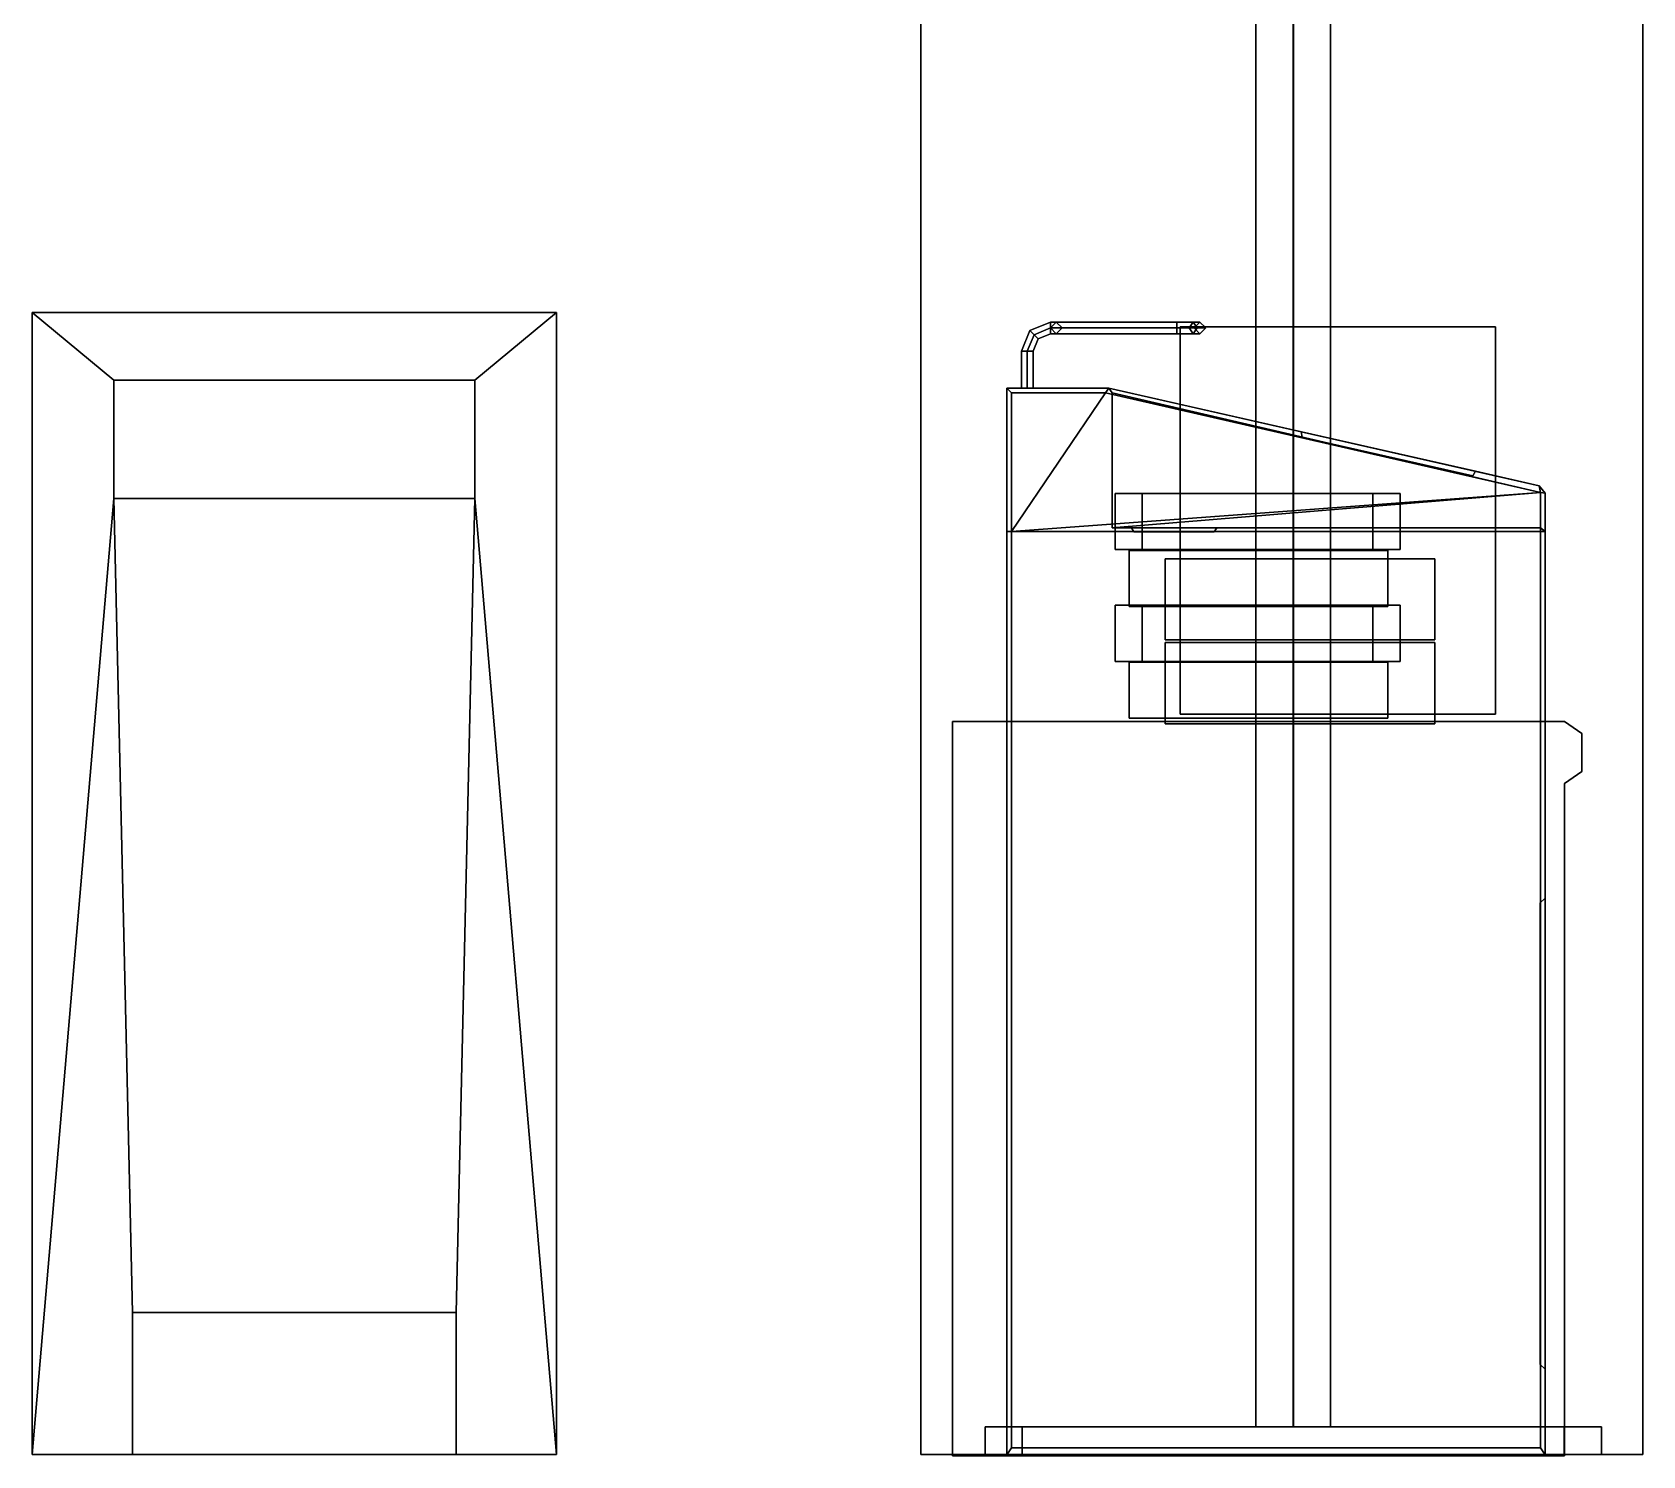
# Model space of a CAD drawing. Extents: x -252 to 252, y 0 to 101.
# Drawn here: x 14.34 to 60.73, y -0.03 to 40.95 of the extents above; entities that cross this region are included whole.
import ezdxf

# ---------------------------------------------------------------- set-up
doc = ezdxf.new("R2010")
doc.units = 0

msp = doc.modelspace()

# ---------------------------------------------------------------- linework, layer by layer
for points in [[(50.65831, 78.402542, 208.021149), (51.738281, 78.402542, 208.021149), (51.738281, 0.795374, 208.021149), (50.65831, 0.795374, 208.021149)], [(51.738281, 78.402542, 206.941193), (50.65831, 78.402542, 206.941193), (50.65831, 0.795374, 206.941193), (51.738281, 0.795374, 206.941193)], [(50.65831, 78.402542, 206.941193), (50.65831, 78.402542, 208.021149), (50.65831, 0.795374, 208.021149), (50.65831, 0.795374, 206.941193)], [(51.738281, 78.402542, 208.021149), (51.738281, 78.402542, 206.941193), (51.738281, 0.795374, 206.941193), (51.738281, 0.795374, 208.021149)], [(49.590408, 65.250275, -172.409256), (50.67038, 65.250275, -172.409256), (50.67038, 0.795374, -172.409256), (49.590408, 0.795374, -172.409256)], [(50.67038, 65.250275, -173.489212), (49.590408, 65.250275, -173.489212), (49.590408, 0.795374, -173.489212), (50.67038, 0.795374, -173.489212)], [(49.590408, 65.250275, -173.489212), (49.590408, 65.250275, -172.409256), (49.590408, 0.795374, -172.409256), (49.590408, 0.795374, -173.489212)], [(50.67038, 65.250275, -172.409256), (50.67038, 65.250275, -173.489212), (50.67038, 0.795374, -173.489212), (50.67038, 0.795374, -172.409256)], [(39.935455, -0.000244, 87.626999), (39.935455, 41.783989, 87.626999), (39.935547, 43.531914, 89.288101), (39.935547, -0.000244, 89.288101)], [(39.935486, -0.000244, -157.675064), (39.935486, 43.531914, -157.675186), (39.935455, 41.783989, -156.014099), (39.935486, -0.000244, -156.014099)], [(39.935455, -0.000244, -88.596237), (39.935455, 41.783989, -88.596237), (39.935547, 43.531914, -86.935135), (39.935547, -0.000244, -86.935135)], [(39.935486, -0.000244, 18.548164), (39.935486, 43.531914, 18.548042), (39.935455, 41.783989, 20.209137), (39.935486, -0.000244, 20.209129)], [(60.732971, -0.000244, 18.54818), (60.732971, 43.531914, 18.548058), (39.935486, 43.531914, 18.548042), (39.935486, -0.000244, 18.548164)], [(60.732971, -0.000244, -157.675049), (60.732971, 43.531914, -157.675171), (39.935486, 43.531914, -157.675186), (39.935486, -0.000244, -157.675064)], [(39.935547, 43.531914, 89.288101), (60.732941, 43.531914, 89.288101), (60.732941, -0.000244, 89.288101), (39.935547, -0.000244, 89.288101)], [(39.935547, 43.531914, -86.935135), (60.732941, 43.531914, -86.935135), (60.732941, -0.000244, -86.935135), (39.935547, -0.000244, -86.935135)], [(60.732941, 43.531914, 89.288101), (60.733002, 41.783989, 87.626999), (60.733002, -0.000244, 87.626999), (60.732941, -0.000244, 89.288101)], [(60.732941, 43.531914, -86.935135), (60.733002, 41.783989, -88.596237), (60.733002, -0.000244, -88.596237), (60.732941, -0.000244, -86.935135)], [(60.732971, -0.000244, 20.209129), (60.732971, 41.783989, 20.209129), (60.732971, 43.531914, 18.548058), (60.732971, -0.000244, 18.54818)], [(60.732971, -0.000244, -156.014099), (60.732971, 41.783989, -156.014099), (60.732971, 43.531914, -157.675171), (60.732971, -0.000244, -157.675049)], [(60.732971, 41.783989, 20.209129), (60.732971, -0.000244, 20.209129), (39.935486, -0.000244, 20.209129), (39.935455, 41.783989, 20.209137)], [(60.732971, 41.783989, -156.014099), (60.732971, -0.000244, -156.014099), (39.935486, -0.000244, -156.014099), (39.935455, 41.783989, -156.014099)], [(39.935455, -0.000244, 87.626999), (60.733002, -0.000244, 87.626999), (60.733002, 41.783989, 87.626999), (39.935455, 41.783989, 87.626999)], [(39.935455, -0.000244, -88.596237), (60.733002, -0.000244, -88.596237), (60.733002, 41.783989, -88.596237), (39.935455, 41.783989, -88.596237)], [(14.344069, 0, 199.971619), (14.344191, 32.884449, 199.971619), (14.344191, 32.884453, 215.073761), (14.344069, 0, 215.073883)], [(14.344069, 0, 215.073883), (14.344191, 32.884453, 215.073761), (29.446363, 32.884449, 215.073761), (29.446363, 0, 215.073914)], [(16.699537, 30.936281, 199.971588), (14.344191, 32.884449, 199.971619), (14.344069, 0, 199.971619), (16.699537, 27.530357, 199.971588)], [(14.344191, 32.884453, 215.073761), (14.344191, 32.884449, 199.971619), (29.446241, 32.884453, 199.971619), (29.446363, 32.884449, 215.073761)], [(27.090895, 30.936281, 199.971588), (29.446241, 32.884453, 199.971619), (14.344191, 32.884449, 199.971619), (16.699537, 30.936281, 199.971588)], [(27.090895, 30.936281, 199.971588), (27.090895, 27.530357, 199.971588), (29.446363, 0, 199.971619), (29.446241, 32.884453, 199.971619)], [(29.446363, 0, 215.073914), (29.446363, 32.884449, 215.073761), (29.446241, 32.884453, 199.971619), (29.446363, 0, 199.971619)], [(43.081619, 32.359959, -12.283676), (43.670776, 32.603992, -12.283699), (43.670776, 32.436409, -12.116104), (43.200119, 32.241459, -12.116104)], [(43.200119, 32.241459, -12.451271), (43.670776, 32.436409, -12.451271), (43.670776, 32.603992, -12.283699), (43.081619, 32.359959, -12.283676)], [(43.200119, 32.241459, 5.073929), (43.670776, 32.436409, 5.073906), (43.670792, 32.603992, 5.241501), (43.081619, 32.359959, 5.241501)], [(43.081619, 32.359959, 5.241501), (43.670792, 32.603992, 5.241501), (43.670776, 32.436409, 5.409073), (43.200104, 32.241459, 5.409096)], [(47.313004, 32.603992, -12.283691), (43.670776, 32.603992, -12.283699), (43.670776, 32.436409, -12.451271), (47.313004, 32.436409, -12.451271)], [(47.313004, 32.436409, -12.116104), (43.670776, 32.436409, -12.116104), (43.670776, 32.603992, -12.283699), (47.313004, 32.603992, -12.283691)], [(47.313004, 32.436409, 5.409096), (43.670776, 32.436409, 5.409073), (43.670792, 32.603992, 5.241501), (47.313004, 32.603992, 5.241501)], [(47.313004, 32.603992, 5.241501), (43.670792, 32.603992, 5.241501), (43.670776, 32.436409, 5.073906), (47.313004, 32.436409, 5.073914)], [(43.670776, 32.436409, -12.116104), (43.838348, 32.603992, -12.283691), (43.838348, 32.603992, 5.241486), (43.670776, 32.436409, 5.073906)], [(47.811035, 32.436409, 0.924103), (47.978607, 32.603992, 1.091675), (43.838348, 32.603992, 1.091667), (44.005936, 32.436409, 0.924103)], [(47.978607, 32.603992, 1.091675), (47.81102, 32.436409, 1.25927), (44.005936, 32.436409, 1.259262), (43.838348, 32.603992, 1.091667)], [(47.81102, 32.436409, 3.25206), (47.978622, 32.603992, 3.41964), (43.838348, 32.603992, 3.419624), (44.005936, 32.436409, 3.252052)], [(47.811035, 32.436409, -6.059761), (47.978607, 32.603992, -5.892166), (43.838348, 32.603992, -5.892181), (44.005936, 32.436409, -6.059761)], [(47.978607, 32.603992, -5.892166), (47.81102, 32.436409, -5.724594), (44.005936, 32.436409, -5.724602), (43.838348, 32.603992, -5.892181)], [(47.978622, 32.603992, 3.41964), (47.81102, 32.436409, 3.587227), (44.005936, 32.436409, 3.587219), (43.838348, 32.603992, 3.419624)], [(47.811035, 32.436409, -1.403854), (47.978607, 32.603992, -1.236275), (43.838348, 32.603992, -1.236282), (44.005936, 32.436409, -1.403854)], [(47.978607, 32.603992, -1.236275), (47.81102, 32.436409, -1.068687), (44.005936, 32.436409, -1.068695), (43.838348, 32.603992, -1.236282)], [(47.81102, 32.436409, -10.715668), (47.978607, 32.603992, -10.548088), (43.838348, 32.603992, -10.548096), (44.005936, 32.436409, -10.715675)], [(47.978607, 32.603992, -10.548088), (47.811035, 32.436409, -10.380508), (44.005936, 32.436409, -10.380508), (43.838348, 32.603992, -10.548096)], [(47.81102, 32.436409, -8.387711), (47.978622, 32.603992, -8.220123), (43.838348, 32.603992, -8.220139), (44.005936, 32.436409, -8.387718)], [(47.978622, 32.603992, -8.220123), (47.81102, 32.436409, -8.052551), (44.005936, 32.436409, -8.052551), (43.838348, 32.603992, -8.220139)], [(43.838348, 32.603992, -12.283691), (44.005936, 32.436409, -12.116104), (44.005936, 32.436409, 5.073914), (43.838348, 32.603992, 5.241486)], [(47.81102, 32.436409, -3.725273), (47.978622, 32.603992, -3.557693), (43.838364, 32.603992, -3.557716), (44.005936, 32.436409, -3.725288)], [(47.978622, 32.603992, -3.557693), (47.81102, 32.436409, -3.390121), (44.005936, 32.436409, -3.390129), (43.838364, 32.603992, -3.557716)], [(47.313004, 32.603992, 5.241501), (47.783676, 32.603992, 5.046539), (47.902161, 32.436409, 5.165054), (47.313004, 32.436409, 5.409096)], [(47.313004, 32.436409, 5.073914), (47.665161, 32.436409, 4.928032), (47.783676, 32.603992, 5.046539), (47.313004, 32.603992, 5.241501)], [(47.313004, 32.603992, -12.283691), (47.783661, 32.603992, -12.088753), (47.665176, 32.436409, -11.970245), (47.313004, 32.436409, -12.116104)], [(47.313004, 32.436409, -12.451271), (47.902145, 32.436409, -12.207214), (47.783661, 32.603992, -12.088753), (47.313004, 32.603992, -12.283691)], [(47.665161, 32.436409, 4.928032), (47.81102, 32.436409, 4.575905), (47.978622, 32.603992, 4.575905), (47.783676, 32.603992, 5.046539)], [(47.783661, 32.603992, -12.088753), (47.978607, 32.603992, -11.61808), (47.81102, 32.436409, -11.618073), (47.665176, 32.436409, -11.970245)], [(47.902145, 32.436409, -12.207214), (48.146194, 32.436409, -11.61808), (47.978607, 32.603992, -11.61808), (47.783661, 32.603992, -12.088753)], [(47.783676, 32.603992, 5.046539), (47.978622, 32.603992, 4.575905), (48.14621, 32.436409, 4.57589), (47.902161, 32.436409, 5.165054)], [(47.81102, 32.436409, 3.85965), (47.978607, 32.603992, 3.85965), (47.978622, 32.603992, 4.575905), (47.81102, 32.436409, 4.575905)], [(47.81102, 32.436409, -11.618073), (47.978607, 32.603992, -11.61808), (47.978607, 32.603992, 3.85965), (47.81102, 32.436409, 3.85965)], [(47.978607, 32.603992, 3.85965), (48.146194, 32.436409, 3.859627), (48.14621, 32.436409, 4.57589), (47.978622, 32.603992, 4.575905)], [(47.978607, 32.603992, -11.61808), (48.146194, 32.436409, -11.61808), (48.146194, 32.436409, 3.859627), (47.978607, 32.603992, 3.85965)], [(42.83757, 31.770805, -12.283676), (43.081619, 32.359959, -12.283676), (43.200119, 32.241459, -12.116104), (43.005173, 31.770805, -12.116104)], [(43.005173, 31.770805, -12.451271), (43.200119, 32.241459, -12.451271), (43.081619, 32.359959, -12.283676), (42.83757, 31.770805, -12.283676)], [(43.005173, 31.770805, 5.073929), (43.200119, 32.241459, 5.073929), (43.081619, 32.359959, 5.241501), (42.837585, 31.770805, 5.241501)], [(42.837585, 31.770805, 5.241501), (43.081619, 32.359959, 5.241501), (43.200104, 32.241459, 5.409096), (43.005173, 31.770805, 5.409096)], [(43.005173, 31.770805, -12.116104), (43.200119, 32.241459, -12.116104), (43.318604, 32.122963, -12.283676), (43.172745, 31.770805, -12.283691)], [(43.172745, 31.770805, -12.283691), (43.318604, 32.122963, -12.283676), (43.200119, 32.241459, -12.451271), (43.005173, 31.770805, -12.451271)], [(43.172745, 31.770805, 5.241501), (43.318619, 32.122963, 5.241501), (43.200119, 32.241459, 5.073929), (43.005173, 31.770805, 5.073929)], [(43.005173, 31.770805, 5.409096), (43.200104, 32.241459, 5.409096), (43.318619, 32.122963, 5.241501), (43.172745, 31.770805, 5.241501)], [(43.200104, 32.241459, 5.409096), (43.670776, 32.436409, 5.409073), (43.670792, 32.268829, 5.241501), (43.318619, 32.122963, 5.241501)], [(43.200119, 32.241459, -12.116104), (43.670776, 32.436409, -12.116104), (43.670776, 32.268829, -12.283699), (43.318604, 32.122963, -12.283676)], [(43.318604, 32.122963, -12.283676), (43.670776, 32.268829, -12.283699), (43.670776, 32.436409, -12.451271), (43.200119, 32.241459, -12.451271)], [(43.318619, 32.122963, 5.241501), (43.670792, 32.268829, 5.241501), (43.670776, 32.436409, 5.073906), (43.200119, 32.241459, 5.073929)], [(47.313004, 32.436409, -12.451271), (43.670776, 32.436409, -12.451271), (43.670776, 32.268829, -12.283699), (47.313004, 32.268829, -12.283691)], [(47.313004, 32.268829, 5.241501), (43.670792, 32.268829, 5.241501), (43.670776, 32.436409, 5.409073), (47.313004, 32.436409, 5.409096)], [(47.313004, 32.436409, 5.073914), (43.670776, 32.436409, 5.073906), (43.670792, 32.268829, 5.241501), (47.313004, 32.268829, 5.241501)], [(43.838348, 32.268829, -12.283691), (43.670776, 32.436409, -12.116104), (43.670776, 32.436409, 5.073906), (43.838348, 32.268829, 5.241486)], [(47.313004, 32.268829, -12.283691), (43.670776, 32.268829, -12.283699), (43.670776, 32.436409, -12.116104), (47.313004, 32.436409, -12.116104)], [(47.978607, 32.268829, 1.091675), (47.811035, 32.436409, 0.924103), (44.005936, 32.436409, 0.924103), (43.838348, 32.268829, 1.091667)], [(47.81102, 32.436409, 1.25927), (47.978607, 32.268829, 1.091675), (43.838348, 32.268829, 1.091667), (44.005936, 32.436409, 1.259262)], [(47.978622, 32.268829, 3.41964), (47.81102, 32.436409, 3.25206), (44.005936, 32.436409, 3.252052), (43.838348, 32.268829, 3.419624)], [(47.978607, 32.268829, -5.892166), (47.811035, 32.436409, -6.059761), (44.005936, 32.436409, -6.059761), (43.838348, 32.268829, -5.892181)], [(47.81102, 32.436409, -5.724594), (47.978607, 32.268829, -5.892166), (43.838348, 32.268829, -5.892181), (44.005936, 32.436409, -5.724602)], [(47.81102, 32.436409, 3.587227), (47.978622, 32.268829, 3.41964), (43.838348, 32.268829, 3.419624), (44.005936, 32.436409, 3.587219)], [(47.978607, 32.268829, -1.236275), (47.811035, 32.436409, -1.403854), (44.005936, 32.436409, -1.403854), (43.838348, 32.268829, -1.236282)], [(47.81102, 32.436409, -1.068687), (47.978607, 32.268829, -1.236275), (43.838348, 32.268829, -1.236282), (44.005936, 32.436409, -1.068695)], [(47.978607, 32.268829, -10.548088), (47.81102, 32.436409, -10.715668), (44.005936, 32.436409, -10.715675), (43.838348, 32.268829, -10.548096)], [(47.811035, 32.436409, -10.380508), (47.978607, 32.268829, -10.548088), (43.838348, 32.268829, -10.548096), (44.005936, 32.436409, -10.380508)], [(47.978622, 32.268829, -8.220123), (47.81102, 32.436409, -8.387711), (44.005936, 32.436409, -8.387718), (43.838348, 32.268829, -8.220139)], [(47.81102, 32.436409, -8.052551), (47.978622, 32.268829, -8.220123), (43.838348, 32.268829, -8.220139), (44.005936, 32.436409, -8.052551)], [(44.005936, 32.436409, -12.116104), (43.838348, 32.268829, -12.283691), (43.838348, 32.268829, 5.241486), (44.005936, 32.436409, 5.073914)], [(47.978622, 32.268829, -3.557693), (47.81102, 32.436409, -3.725273), (44.005936, 32.436409, -3.725288), (43.838364, 32.268829, -3.557716)], [(47.81102, 32.436409, -3.390121), (47.978622, 32.268829, -3.557693), (43.838364, 32.268829, -3.557716), (44.005936, 32.436409, -3.390129)], [(47.313004, 32.268829, 5.241501), (47.783676, 32.268829, 5.046539), (47.665161, 32.436409, 4.928032), (47.313004, 32.436409, 5.073914)], [(47.313004, 32.436409, 5.409096), (47.902161, 32.436409, 5.165054), (47.783676, 32.268829, 5.046539), (47.313004, 32.268829, 5.241501)], [(47.313004, 32.268829, -12.283691), (47.783661, 32.268829, -12.088753), (47.902145, 32.436409, -12.207214), (47.313004, 32.436409, -12.451271)], [(47.313004, 32.436409, -12.116104), (47.665176, 32.436409, -11.970245), (47.783661, 32.268829, -12.088753), (47.313004, 32.268829, -12.283691)], [(47.407471, 32.4687, -102.11232), (47.407471, 32.4687, -97.129242), (47.407471, 21.31286, -97.129242), (47.407471, 21.31286, -102.11232)], [(47.407471, 32.4687, -102.11232), (47.407471, 21.31286, -102.11232), (56.488251, 21.31286, -102.11232), (56.488251, 32.4687, -102.11232)], [(47.407471, 21.31286, -97.129242), (47.407471, 32.4687, -97.129242), (56.488251, 32.4687, -97.129242), (56.488251, 21.31286, -97.129242)], [(47.407471, 32.4687, -97.129242), (47.407471, 32.4687, -102.11232), (56.488251, 32.4687, -102.11232), (56.488251, 32.4687, -97.129242)], [(47.407471, 32.4687, -109.022385), (47.407471, 32.4687, -104.039291), (47.407471, 21.31286, -104.039291), (47.407471, 21.31286, -109.022385)], [(47.407471, 32.4687, -109.022385), (47.407471, 21.31286, -109.022385), (56.488251, 21.31286, -109.022385), (56.488251, 32.4687, -109.022385)], [(47.407471, 21.31286, -104.039291), (47.407471, 32.4687, -104.039291), (56.488251, 32.4687, -104.039291), (56.488251, 21.31286, -104.039291)], [(47.407471, 32.4687, -104.039291), (47.407471, 32.4687, -109.022385), (56.488251, 32.4687, -109.022385), (56.488251, 32.4687, -104.039291)], [(47.407471, 32.4687, -115.023453), (47.407471, 32.4687, -110.040359), (47.407471, 21.31286, -110.040359), (47.407471, 21.31286, -115.023453)], [(47.407471, 32.4687, -115.023453), (47.407471, 21.31286, -115.023453), (56.488251, 21.31286, -115.023453), (56.488251, 32.4687, -115.023453)], [(47.407471, 21.31286, -110.040359), (47.407471, 32.4687, -110.040359), (56.488251, 32.4687, -110.040359), (56.488251, 21.31286, -110.040359)], [(47.407471, 32.4687, -110.040359), (47.407471, 32.4687, -115.023453), (56.488251, 32.4687, -115.023453), (56.488251, 32.4687, -110.040359)], [(47.783676, 32.268829, 5.046539), (47.978622, 32.268829, 4.575905), (47.81102, 32.436409, 4.575905), (47.665161, 32.436409, 4.928032)], [(47.665176, 32.436409, -11.970245), (47.81102, 32.436409, -11.618073), (47.978607, 32.268829, -11.61808), (47.783661, 32.268829, -12.088753)], [(47.783661, 32.268829, -12.088753), (47.978607, 32.268829, -11.61808), (48.146194, 32.436409, -11.61808), (47.902145, 32.436409, -12.207214)], [(47.902161, 32.436409, 5.165054), (48.14621, 32.436409, 4.57589), (47.978622, 32.268829, 4.575905), (47.783676, 32.268829, 5.046539)], [(47.978607, 32.268829, 3.85965), (47.81102, 32.436409, 3.85965), (47.81102, 32.436409, 4.575905), (47.978622, 32.268829, 4.575905)], [(47.978607, 32.268829, -11.61808), (47.81102, 32.436409, -11.618073), (47.81102, 32.436409, 3.85965), (47.978607, 32.268829, 3.85965)], [(48.146194, 32.436409, 3.859627), (47.978607, 32.268829, 3.85965), (47.978622, 32.268829, 4.575905), (48.14621, 32.436409, 4.57589)], [(48.146194, 32.436409, -11.61808), (47.978607, 32.268829, -11.61808), (47.978607, 32.268829, 3.85965), (48.146194, 32.436409, 3.859627)], [(56.488251, 32.4687, -97.129242), (56.488251, 32.4687, -102.11232), (56.488251, 21.31286, -102.11232), (56.488251, 21.31286, -97.129242)], [(56.488251, 32.4687, -104.039291), (56.488251, 32.4687, -109.022385), (56.488251, 21.31286, -109.022385), (56.488251, 21.31286, -104.039291)], [(56.488251, 32.4687, -110.040359), (56.488251, 32.4687, -115.023453), (56.488251, 21.31286, -115.023453), (56.488251, 21.31286, -110.040359)], [(43.005173, 31.770805, -12.451271), (42.83757, 31.770805, -12.283676), (42.83757, 30.703171, -12.283676), (43.005173, 30.703171, -12.451271)], [(42.83757, 31.770805, -12.283676), (43.005173, 31.770805, -12.116104), (43.005173, 30.703171, -12.116104), (42.83757, 30.703171, -12.283676)], [(43.005173, 30.703171, 5.409096), (42.837585, 30.703171, 5.241501), (42.837585, 31.770805, 5.241501), (43.005173, 31.770805, 5.409096)], [(42.837585, 30.703171, 5.241501), (43.005173, 30.703171, 5.073929), (43.005173, 31.770805, 5.073929), (42.837585, 31.770805, 5.241501)], [(43.172745, 31.770805, -12.283691), (43.005173, 31.770805, -12.451271), (43.005173, 30.703171, -12.451271), (43.172745, 30.703171, -12.283691)], [(43.005173, 31.770805, -12.116104), (43.172745, 31.770805, -12.283691), (43.172745, 30.703171, -12.283691), (43.005173, 30.703171, -12.116104)], [(43.172745, 30.703171, 5.241501), (43.005173, 30.703171, 5.409096), (43.005173, 31.770805, 5.409096), (43.172745, 31.770805, 5.241501)], [(43.005173, 30.703171, 5.073929), (43.172745, 30.703171, 5.241501), (43.172745, 31.770805, 5.241501), (43.005173, 31.770805, 5.073929)], [(16.699537, 30.936281, 200.397247), (16.699537, 27.530357, 200.397247), (27.090895, 27.530357, 200.397247), (27.090895, 30.936281, 200.397247)], [(16.699537, 30.936281, 200.397247), (16.699537, 30.936281, 199.971588), (16.699537, 27.530357, 199.971588), (16.699537, 27.530357, 200.397247)], [(27.090895, 30.936281, 200.397247), (27.090895, 30.936281, 199.971588), (16.699537, 30.936281, 199.971588), (16.699537, 30.936281, 200.397247)], [(27.090895, 27.530357, 200.397247), (27.090895, 27.530357, 199.971588), (27.090895, 30.936281, 199.971588), (27.090895, 30.936281, 200.397247)], [(42.411133, 30.703171, -12.738251), (42.411133, 30.703171, 5.609795), (42.411133, 26.576786, 5.609795), (42.411133, 26.576786, -12.738251)], [(45.357574, 30.703171, -12.738251), (42.411133, 30.703171, -12.738251), (42.54895, 30.566589, -12.876045), (45.257462, 30.566589, -12.876045)], [(42.411133, 30.703171, -12.738251), (42.411133, 26.576786, -12.738251), (42.54895, 26.576786, -12.876045), (42.54895, 30.566589, -12.876045)], [(42.54892, 30.566589, 5.747597), (42.54892, 26.576786, 5.747597), (42.411133, 26.576786, 5.609795), (42.411133, 30.703171, 5.609795)], [(45.257462, 30.566589, 5.747574), (42.54892, 30.566589, 5.747597), (42.411133, 30.703171, 5.609795), (45.357574, 30.703171, 5.60981)], [(45.357574, 30.703171, -8.220123), (42.411133, 30.703171, -12.738251), (45.357574, 30.703171, -12.738251)], [(42.411133, 30.703171, -12.738251), (45.357574, 30.703171, -8.220123), (45.357559, 30.703171, 1.091698), (42.411133, 30.703171, 5.609795)], [(42.411133, 30.703171, 5.609795), (45.357559, 30.703171, 1.091698), (45.357574, 30.703171, 5.60981)], [(57.751068, 27.891842, -12.738251), (45.357574, 30.703171, -12.738251), (45.257462, 30.566589, -12.876045), (57.78421, 27.695442, -12.876045)], [(57.78421, 27.695442, 5.747597), (45.257462, 30.566589, 5.747574), (45.357574, 30.703171, 5.60981), (57.751068, 27.891842, 5.609795)], [(45.357574, 30.703171, -8.220123), (45.449921, 30.566589, -8.082359), (45.449921, 30.566589, 0.953873), (45.357559, 30.703171, 1.091698)], [(45.357574, 30.703171, 5.60981), (45.357559, 30.703171, 1.091698), (57.751068, 27.891842, 1.091682), (57.751068, 27.891842, 5.609795)], [(45.449921, 30.566589, 0.953873), (57.78421, 27.695442, 0.95388), (57.751068, 27.891842, 1.091682), (45.357559, 30.703171, 1.091698)], [(45.357574, 30.703171, -8.220123), (57.751068, 27.891842, -8.220139), (57.784195, 27.695442, -8.082344), (45.449921, 30.566589, -8.082359)], [(50.905487, 29.444687, -9.200195), (55.911316, 28.30917, -9.200211), (57.751068, 27.891842, -8.220139), (45.357574, 30.703171, -8.220123)], [(50.905487, 29.444687, -11.758179), (50.905487, 29.444687, -9.200195), (45.357574, 30.703171, -8.220123), (45.357574, 30.703171, -12.738251)], [(55.911316, 28.30917, -11.758186), (50.905487, 29.444687, -11.758179), (45.357574, 30.703171, -12.738251), (57.751068, 27.891842, -12.738251)], [(57.78421, 27.695442, 5.747597), (42.54892, 26.576786, 5.747597), (45.257462, 30.566589, 5.747574)], [(42.54892, 30.566589, 5.747597), (45.257462, 30.566589, 5.747574), (42.54892, 26.576786, 5.747597)], [(42.54895, 26.576786, -12.876045), (45.257462, 30.566589, -12.876045), (42.54895, 30.566589, -12.876045)], [(45.257462, 30.566589, -12.876045), (42.54895, 26.576786, -12.876045), (57.78421, 27.695442, -12.876045)], [(45.449921, 30.566589, -8.082359), (57.784195, 27.695442, -8.082344), (45.449921, 26.68327, -8.082359)], [(45.449921, 30.566589, -8.082359), (45.449921, 26.68327, -8.082359), (45.449921, 26.68327, 0.953873), (45.449921, 30.566589, 0.953873)], [(57.78421, 27.695442, 0.95388), (45.449921, 30.566589, 0.953873), (45.449921, 26.68327, 0.953873), (57.78421, 26.68327, 0.95388)], [(55.835724, 28.175926, -11.713928), (50.916168, 29.291878, -11.713943), (50.905487, 29.444687, -11.758179), (55.911316, 28.30917, -11.758186)], [(50.916168, 29.291878, -11.713943), (50.916168, 29.291878, -9.244438), (50.905487, 29.444687, -9.200195), (50.905487, 29.444687, -11.758179)], [(50.916168, 29.291878, -9.244438), (55.835724, 28.175926, -9.244431), (55.911316, 28.30917, -9.200211), (50.905487, 29.444687, -9.200195)], [(55.835724, 28.175926, -9.244431), (50.916168, 29.291878, -9.244438), (50.916168, 29.291878, -11.713943), (55.835724, 28.175926, -11.713928)], [(55.835724, 28.175926, -9.244431), (55.835724, 28.175926, -11.713928), (55.911316, 28.30917, -11.758186), (55.911316, 28.30917, -9.200211)], [(55.911316, 28.30917, -9.200211), (55.911316, 28.30917, -11.758186), (57.751068, 27.891842, -12.738251), (57.751068, 27.891842, -8.220139)], [(57.784195, 27.695442, -8.082344), (57.751068, 27.891842, -8.220139), (57.921997, 27.675243, -8.220139)], [(57.751068, 27.891842, -8.220139), (57.751068, 27.891842, -12.738251), (57.921997, 27.675243, -12.738251), (57.921997, 27.675243, -8.220139)], [(57.921997, 27.675243, -12.738251), (57.751068, 27.891842, -12.738251), (57.78421, 27.695442, -12.876045)], [(57.78421, 27.695442, 5.747597), (57.751068, 27.891842, 5.609795), (57.921997, 27.675243, 5.609795)], [(57.921997, 27.675243, 1.091675), (57.921997, 27.675243, 5.609795), (57.751068, 27.891842, 5.609795), (57.751068, 27.891842, 1.091682)], [(57.921997, 27.675243, 1.091675), (57.751068, 27.891842, 1.091682), (57.78421, 27.695442, 0.95388)], [(17.232985, 0.000001, 199.971588), (17.232985, 4.087258, 199.971588), (16.699537, 27.530357, 199.971588), (14.344069, 0, 199.971619)], [(16.699537, 27.530357, 200.397247), (16.699537, 27.530357, 199.971588), (27.090895, 27.530357, 199.971588), (27.090895, 27.530357, 200.397247)], [(26.557447, 4.087258, 199.971588), (27.090895, 27.530357, 199.971588), (16.699537, 27.530357, 199.971588), (17.232985, 4.087258, 199.971588)], [(26.557447, 0.000001, 199.971588), (29.446363, 0, 199.971619), (27.090895, 27.530357, 199.971588), (26.557447, 4.087258, 199.971588)], [(42.54892, 26.576786, 5.747597), (57.78421, 27.695442, 5.747597), (57.78421, 26.576786, 5.747597)], [(57.78421, 26.576786, -12.876045), (57.78421, 27.695442, -12.876045), (42.54895, 26.576786, -12.876045)], [(57.784195, 26.68327, -8.082344), (45.449921, 26.68327, -8.082359), (57.784195, 27.695442, -8.082344)], [(46.315521, 27.670076, 35.100697), (46.315521, 26.056038, 35.100697), (45.533798, 26.056032, 25.465778), (45.533798, 27.670076, 25.465778)], [(53.740723, 27.670076, 34.498264), (46.315521, 27.670076, 35.100697), (45.533798, 27.670076, 25.465778), (52.959015, 27.670076, 24.863346)], [(52.959015, 27.670076, 24.863346), (45.533798, 27.670076, 25.465778), (45.533798, 26.056032, 25.465778), (52.959015, 26.056032, 24.863346)], [(46.315521, 27.670076, 35.100697), (53.740723, 27.670076, 34.498264), (53.740723, 26.056038, 34.498264), (46.315521, 26.056038, 35.100697)], [(53.740723, 26.056038, 34.498264), (53.740723, 27.670076, 34.498264), (52.959015, 27.670076, 24.863346), (52.959015, 26.056032, 24.863346)], [(57.784195, 26.68327, -8.082344), (57.784195, 27.695442, -8.082344), (57.921997, 27.675243, -8.220139), (57.921997, 26.576786, -8.220139)], [(57.921997, 26.576786, -12.738251), (57.921997, 27.675243, -12.738251), (57.78421, 27.695442, -12.876045), (57.78421, 26.576786, -12.876045)], [(57.78421, 26.576786, 5.747597), (57.78421, 27.695442, 5.747597), (57.921997, 27.675243, 5.609795), (57.921997, 26.576786, 5.609795)], [(57.921997, 26.576786, 1.091675), (57.921997, 27.675243, 1.091675), (57.78421, 27.695442, 0.95388), (57.78421, 26.68327, 0.95388)], [(57.921997, 26.576786, -12.738251), (57.921997, 26.576786, -8.220139), (57.921997, 27.675243, -8.220139), (57.921997, 27.675243, -12.738251)], [(57.921997, 27.675243, 5.609795), (57.921997, 27.675243, 1.091675), (57.921997, 26.576786, 1.091675), (57.921997, 26.576786, 5.609795)], [(42.411133, -0.004251, -12.738251), (42.411133, 26.576786, -12.738251), (42.411133, 26.576786, 5.609795), (42.411133, -0.004251, 5.609795)], [(42.54895, 0.193212, -12.876045), (42.54895, 26.576786, -12.876045), (42.411133, 26.576786, -12.738251), (42.411133, -0.004251, -12.738251)], [(42.411133, -0.004251, 5.609795), (42.411133, 26.576786, 5.609795), (42.54892, 26.576786, 5.747597), (42.54892, 0.193212, 5.747597)], [(42.54892, 26.576786, 5.747597), (57.78421, 26.576786, 5.747597), (57.78421, 0.193212, 5.747597), (42.54892, 0.193212, 5.747597)], [(42.54895, 0.193212, -12.876045), (57.78421, 0.193212, -12.876045), (57.78421, 26.576786, -12.876045), (42.54895, 26.576786, -12.876045)], [(46.002792, 26.68327, -7.78022), (46.002808, 26.68327, 0.551453), (45.449921, 26.68327, 0.953873), (45.449921, 26.68327, -8.082359)], [(48.461411, 26.68327, -7.780235), (46.002792, 26.68327, -7.78022), (45.449921, 26.68327, -8.082359), (57.784195, 26.68327, -8.082344)], [(46.002808, 26.68327, 0.551453), (48.461426, 26.68327, 0.55146), (57.78421, 26.68327, 0.95388), (45.449921, 26.68327, 0.953873)], [(46.075668, 26.569874, -7.700798), (46.075653, 26.569874, 0.478493), (46.002808, 26.68327, 0.551453), (46.002792, 26.68327, -7.78022)], [(48.388611, 26.569874, -7.700775), (46.075668, 26.569874, -7.700798), (46.002792, 26.68327, -7.78022), (48.461411, 26.68327, -7.780235)], [(46.075653, 26.569874, 0.478493), (48.388611, 26.569874, 0.478485), (48.461426, 26.68327, 0.55146), (46.002808, 26.68327, 0.551453)], [(46.075668, 26.569874, -7.700798), (48.388611, 26.569874, -7.700775), (48.388611, 26.569874, 0.478485), (46.075653, 26.569874, 0.478493)], [(48.388611, 26.569874, 0.478485), (48.388611, 26.569874, -7.700775), (48.461411, 26.68327, -7.780235), (48.461426, 26.68327, 0.55146)], [(48.461426, 26.68327, 0.55146), (48.461411, 26.68327, -7.780235), (57.784195, 26.68327, -8.082344), (57.78421, 26.68327, 0.95388)], [(57.78421, 26.68327, 0.95388), (57.784195, 26.68327, -8.082344), (57.921997, 26.576786, -8.220139), (57.921997, 26.576786, 1.091675)], [(57.921997, -0.004251, -12.738251), (57.921997, 26.576786, -12.738251), (57.78421, 26.576786, -12.876045), (57.78421, 0.193212, -12.876045)], [(57.78421, 0.193212, 5.747597), (57.78421, 26.576786, 5.747597), (57.921997, 26.576786, 5.609795), (57.921997, -0.004251, 5.609795)], [(57.921997, 26.576786, -8.220139), (57.921997, 26.576786, -12.738251), (57.921997, 16.015512, -10.410294)], [(57.921997, 26.576786, -12.738251), (57.921997, -0.004251, -12.738251), (57.921997, 2.460234, -10.410294), (57.921997, 16.015512, -10.410294)], [(57.921997, 26.576786, -8.220139), (57.921997, 16.015512, -10.410294), (57.921997, 16.015512, 3.28183), (57.921997, 26.576786, 1.091675)], [(57.921997, 16.015512, 3.28183), (57.921997, 2.460234, 3.28183), (57.921997, -0.004251, 5.609795), (57.921997, 26.576786, 5.609795)], [(57.921997, 16.015512, 3.28183), (57.921997, 26.576786, 5.609795), (57.921997, 26.576786, 1.091675)], [(53.385376, 26.032957, 25.148731), (45.935776, 26.032957, 25.148731), (45.935776, 24.418915, 25.148731), (53.385376, 24.418915, 25.148731)], [(45.935776, 26.032957, 34.815311), (53.385376, 26.032957, 34.815311), (53.385376, 24.418915, 34.815311), (45.935776, 24.418915, 34.815311)], [(45.935776, 26.032957, 34.815311), (45.935776, 24.418915, 34.815311), (45.935776, 24.418915, 25.148731), (45.935776, 26.032957, 25.148731)], [(53.385376, 26.032957, 34.815311), (45.935776, 26.032957, 34.815311), (45.935776, 26.032957, 25.148731), (53.385376, 26.032957, 25.148731)], [(53.385376, 24.418915, 34.815311), (53.385376, 26.032957, 34.815311), (53.385376, 26.032957, 25.148731), (53.385376, 24.418915, 25.148731)], [(54.746658, 25.793406, -141.783325), (54.746658, 23.453848, -141.783325), (46.97934, 23.453848, -141.783325), (46.97934, 25.793406, -141.783325)], [(54.746658, 23.453848, -147.769287), (54.746658, 25.793406, -147.769287), (46.97934, 25.793406, -147.769287), (46.97934, 23.453848, -147.769287)], [(54.746658, 25.793406, -147.769287), (54.746658, 25.793406, -141.783325), (46.97934, 25.793406, -141.783325), (46.97934, 25.793406, -147.769287)], [(46.97934, 25.793406, -147.769287), (46.97934, 25.793406, -141.783325), (46.97934, 23.453848, -141.783325), (46.97934, 23.453848, -147.769287)], [(54.746658, 25.793406, -141.783325), (54.746658, 25.793406, -147.769287), (54.746658, 23.453848, -147.769287), (54.746658, 23.453848, -141.783325)], [(46.315521, 24.451847, 35.100697), (46.315521, 22.837807, 35.100697), (45.533798, 22.837803, 25.465778), (45.533798, 24.451847, 25.465778)], [(53.740723, 24.451847, 34.498264), (46.315521, 24.451847, 35.100697), (45.533798, 24.451847, 25.465778), (52.959015, 24.451847, 24.863346)], [(52.959015, 24.451847, 24.863346), (45.533798, 24.451847, 25.465778), (45.533798, 22.837803, 25.465778), (52.959015, 22.837803, 24.863346)], [(46.315521, 24.451847, 35.100697), (53.740723, 24.451847, 34.498264), (53.740723, 22.837807, 34.498264), (46.315521, 22.837807, 35.100697)], [(53.740723, 22.837807, 34.498264), (53.740723, 24.451847, 34.498264), (52.959015, 24.451847, 24.863346), (52.959015, 22.837803, 24.863346)], [(54.746658, 23.379049, -141.783325), (54.746658, 21.039494, -141.783325), (46.97934, 21.039494, -141.783325), (46.97934, 23.379049, -141.783325)], [(54.746658, 21.039494, -147.769287), (54.746658, 23.379049, -147.769287), (46.97934, 23.379049, -147.769287), (46.97934, 21.039494, -147.769287)], [(54.746658, 23.379049, -147.769287), (54.746658, 23.379049, -141.783325), (46.97934, 23.379049, -141.783325), (46.97934, 23.379049, -147.769287)], [(46.97934, 23.379049, -147.769287), (46.97934, 23.379049, -141.783325), (46.97934, 21.039494, -141.783325), (46.97934, 21.039494, -147.769287)], [(54.746658, 23.379049, -141.783325), (54.746658, 23.379049, -147.769287), (54.746658, 21.039494, -147.769287), (54.746658, 21.039494, -141.783325)], [(53.385376, 22.814728, 25.148731), (45.935776, 22.814728, 25.148731), (45.935776, 21.200684, 25.148731), (53.385376, 21.200684, 25.148731)], [(45.935776, 22.814728, 34.815311), (53.385376, 22.814728, 34.815311), (53.385376, 21.200684, 34.815311), (45.935776, 21.200684, 34.815311)], [(45.935776, 22.814728, 34.815311), (45.935776, 21.200684, 34.815311), (45.935776, 21.200684, 25.148731), (45.935776, 22.814728, 25.148731)], [(53.385376, 22.814728, 34.815311), (45.935776, 22.814728, 34.815311), (45.935776, 22.814728, 25.148731), (53.385376, 22.814728, 25.148731)], [(53.385376, 21.200684, 34.815311), (53.385376, 22.814728, 34.815311), (53.385376, 22.814728, 25.148731), (53.385376, 21.200684, 25.148731)], [(40.846771, 21.105835, 20.209152), (58.47757, 21.105835, 20.209129), (58.47757, 21.105835, 87.626999), (40.84671, 21.105835, 87.626999)], [(40.846771, -0.033936, 20.209152), (40.846771, 21.105835, 20.209152), (40.84671, 21.105835, 87.626999), (40.846741, -0.033936, 87.626999)], [(40.846771, 21.105835, -156.014084), (58.47757, 21.105835, -156.014099), (58.47757, 21.105835, -88.596237), (40.84671, 21.105835, -88.596222)], [(40.846771, -0.033936, -156.014084), (40.846771, 21.105835, -156.014084), (40.84671, 21.105835, -88.596222), (40.846741, -0.033936, -88.596237)], [(58.47757, 21.105835, 20.209129), (58.980316, 20.758301, 20.209137), (58.980316, 20.758301, 87.626999), (58.47757, 21.105835, 87.626999)], [(58.47757, 21.105835, -156.014099), (58.980316, 20.758301, -156.014099), (58.980316, 20.758301, -88.596237), (58.47757, 21.105835, -88.596237)], [(58.980316, 19.664185, 87.626999), (58.980316, 20.758301, 87.626999), (58.980316, 20.758301, 20.209137), (58.980316, 19.664185, 20.209137)], [(58.980316, 19.664185, -88.596237), (58.980316, 20.758301, -88.596237), (58.980316, 20.758301, -156.014099), (58.980316, 19.664185, -156.014099)], [(58.980316, 19.664185, 20.209137), (58.47757, 19.31665, 20.209129), (58.47757, 19.31665, 87.626999), (58.980316, 19.664185, 87.626999)], [(58.980316, 19.664185, -156.014099), (58.47757, 19.31665, -156.014099), (58.47757, 19.31665, -88.596237), (58.980316, 19.664185, -88.596237)], [(58.47757, 19.31665, 20.209129), (58.47757, -0.033936, 20.209129), (58.47757, -0.033936, 87.626999), (58.47757, 19.31665, 87.626999)], [(58.47757, 19.31665, -156.014099), (58.47757, -0.033936, -156.014099), (58.47757, -0.033936, -88.596237), (58.47757, 19.31665, -88.596237)], [(57.775345, 2.592928, -10.277603), (57.775345, 15.88282, -10.277603), (57.921997, 16.015512, -10.410294), (57.921997, 2.460234, -10.410294)], [(57.775345, 15.88282, -10.277603), (57.775345, 15.88282, 3.149132), (57.921997, 16.015512, 3.28183), (57.921997, 16.015512, -10.410294)], [(57.775345, 15.88282, 3.149132), (57.775345, 2.592928, 3.149132), (57.921997, 2.460234, 3.28183), (57.921997, 16.015512, 3.28183)], [(57.775345, 2.592928, 3.149132), (57.775345, 15.88282, 3.149132), (57.775345, 15.88282, -10.277603), (57.775345, 2.592928, -10.277603)], [(17.232985, 4.087258, 201.648132), (17.232985, 0.000001, 201.648132), (26.557447, 0.000001, 201.648132), (26.557447, 4.087258, 201.648132)], [(17.232985, 4.087258, 201.648132), (17.232985, 4.087258, 199.971588), (17.232985, 0.000001, 199.971588), (17.232985, 0.000001, 201.648132)], [(26.557447, 4.087258, 201.648132), (26.557447, 4.087258, 199.971588), (17.232985, 4.087258, 199.971588), (17.232985, 4.087258, 201.648132)], [(26.557447, 0.000001, 201.648132), (26.557447, 0.000001, 199.971588), (26.557447, 4.087258, 199.971588), (26.557447, 4.087258, 201.648132)], [(57.775345, 2.592928, 3.149132), (57.775345, 2.592928, -10.277603), (57.921997, 2.460234, -10.410294), (57.921997, 2.460234, 3.28183)], [(57.921997, 2.460234, 3.28183), (57.921997, 2.460234, -10.410294), (57.921997, -0.004251, -12.738251), (57.921997, -0.004251, 5.609795)], [(41.788971, 0.795374, -164.607803), (58.471832, 0.795374, -164.607803), (58.471832, 0, -164.607803), (41.788971, 0, -164.607803)], [(41.788971, 0, -181.290665), (58.471832, 0, -181.290665), (58.471832, 0.795374, -181.290665), (41.788971, 0.795374, -181.290665)], [(41.788971, 0.795374, -181.290665), (41.788971, 0.795374, -164.607803), (41.788971, 0, -164.607803), (41.788971, 0, -181.290665)], [(49.590408, 0.795374, -172.409256), (50.67038, 0.795374, -172.409256), (58.471832, 0.795374, -164.607803), (41.788971, 0.795374, -164.607803)], [(50.67038, 0.795374, -173.489212), (49.590408, 0.795374, -173.489212), (41.788971, 0.795374, -181.290665), (58.471832, 0.795374, -181.290665)], [(49.590408, 0.795374, -173.489212), (49.590408, 0.795374, -172.409256), (41.788971, 0.795374, -164.607803), (41.788971, 0.795374, -181.290665)], [(42.856857, 0.795374, 215.822601), (59.539719, 0.795374, 215.822601), (59.539719, 0, 215.822601), (42.856857, 0, 215.822601)], [(42.856857, 0, 199.13974), (59.539719, 0, 199.13974), (59.539719, 0.795374, 199.13974), (42.856857, 0.795374, 199.13974)], [(42.856857, 0.795374, 199.13974), (42.856857, 0.795374, 215.822601), (42.856857, 0, 215.822601), (42.856857, 0, 199.13974)], [(50.65831, 0.795374, 208.021149), (51.738281, 0.795374, 208.021149), (59.539719, 0.795374, 215.822601), (42.856857, 0.795374, 215.822601)], [(51.738281, 0.795374, 206.941193), (50.65831, 0.795374, 206.941193), (42.856857, 0.795374, 199.13974), (59.539719, 0.795374, 199.13974)], [(50.65831, 0.795374, 206.941193), (50.65831, 0.795374, 208.021149), (42.856857, 0.795374, 215.822601), (42.856857, 0.795374, 199.13974)], [(50.67038, 0.795374, -172.409256), (50.67038, 0.795374, -173.489212), (58.471832, 0.795374, -181.290665), (58.471832, 0.795374, -164.607803)], [(51.738281, 0.795374, 208.021149), (51.738281, 0.795374, 206.941193), (59.539719, 0.795374, 199.13974), (59.539719, 0.795374, 215.822601)], [(58.471832, 0.795374, -164.607803), (58.471832, 0.795374, -181.290665), (58.471832, 0, -181.290665), (58.471832, 0, -164.607803)], [(59.539719, 0.795374, 215.822601), (59.539719, 0.795374, 199.13974), (59.539719, 0, 199.13974), (59.539719, 0, 215.822601)], [(17.232985, 0.000001, 201.648132), (14.344069, 0, 215.073883), (29.446363, 0, 215.073914), (26.557447, 0.000001, 201.648132)], [(14.344069, 0, 215.073883), (17.232985, 0.000001, 201.648132), (17.232985, 0.000001, 199.971588), (14.344069, 0, 199.971619)], [(26.557447, 0.000001, 199.971588), (29.446363, 0, 215.073914), (29.446363, 0, 199.971619)], [(29.446363, 0, 215.073914), (26.557447, 0.000001, 199.971588), (26.557447, 0.000001, 201.648132)], [(41.788971, 0, -164.607803), (58.471832, 0, -164.607803), (58.471832, 0, -181.290665), (41.788971, 0, -181.290665)], [(57.78421, 0.193212, -12.876045), (42.54895, 0.193212, -12.876045), (42.411133, -0.004251, -12.738251), (57.921997, -0.004251, -12.738251)], [(57.921997, -0.004251, 5.609795), (42.411133, -0.004251, 5.609795), (42.54892, 0.193212, 5.747597), (57.78421, 0.193212, 5.747597)], [(42.856857, 0, 215.822601), (59.539719, 0, 215.822601), (59.539719, 0, 199.13974), (42.856857, 0, 199.13974)], [(60.733002, -0.000244, 87.626999), (39.935455, -0.000244, 87.626999), (39.935547, -0.000244, 89.288101), (60.732941, -0.000244, 89.288101)], [(60.733002, -0.000244, -88.596237), (39.935455, -0.000244, -88.596237), (39.935547, -0.000244, -86.935135), (60.732941, -0.000244, -86.935135)], [(39.935486, -0.000244, -157.675064), (39.935486, -0.000244, -156.014099), (60.732971, -0.000244, -156.014099), (60.732971, -0.000244, -157.675049)], [(39.935486, -0.000244, 18.548164), (60.732971, -0.000244, 18.54818), (60.732971, -0.000244, 20.209129), (39.935486, -0.000244, 20.209129)], [(40.846771, -0.033936, 20.209152), (40.846741, -0.033936, 87.626999), (58.47757, -0.033936, 87.626999), (58.47757, -0.033936, 20.209129)], [(40.846771, -0.033936, -156.014084), (40.846741, -0.033936, -88.596237), (58.47757, -0.033936, -88.596237), (58.47757, -0.033936, -156.014099)]]:
    msp.add_3dface(points)

doc.saveas('drawing.dxf')
